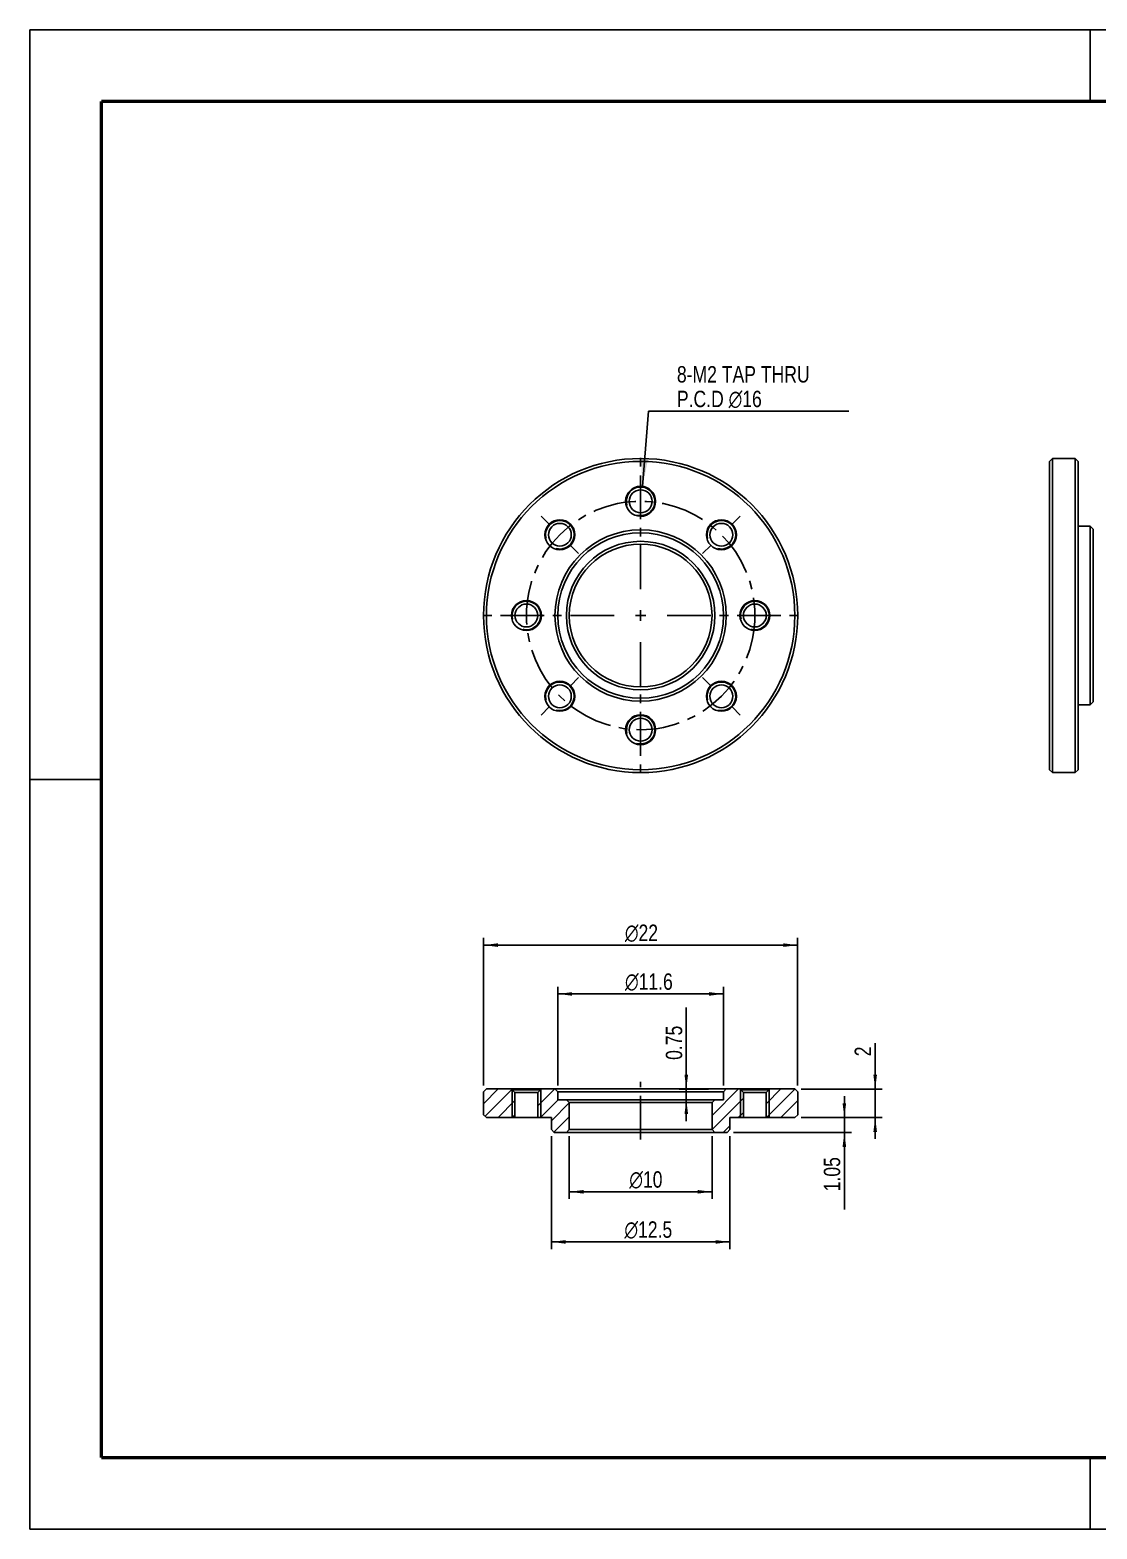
# Model space of a CAD drawing. Header units: millimetres. Extents: x 0 to 149, y 0 to 105.
# Drawn here: x 0 to 74.7, y 0 to 105 of the extents above; entities that cross this region are included whole.
import ezdxf

# ---------------------------------------------------------------- set-up
doc = ezdxf.new("R2010")
doc.units = ezdxf.units.MM
doc.header["$LTSCALE"] = 8.1675
doc.linetypes.add('CENTER', pattern=[0.6, 0.375, -0.075, 0.075, -0.075])
doc.layers.get('0').update_dxf_attribs({"linetype": 'CONTINUOUS'})
doc.layers.add('02___PRT_ALL_AXES', color=7, linetype='CONTINUOUS')
doc.layers.add('7_ALL_FEATURES', color=7, linetype='CONTINUOUS')
doc.styles.get("Standard").update_dxf_attribs({"font": 'txt', "width": 0.8})
doc.styles.add('TEXTSTYLE_1', font='gdt', dxfattribs={"width": 0.8})
doc.dimstyles.new('DIMSTYLE_1', dxfattribs={"dimtxt": 1.15, "dimasz": 1, "dimexe": 0.18, "dimexo": 0.0625, "dimgap": 0.09, "dimtad": 1, "dimdec": 3, "dimdsep": 46, "dimtxsty": 'Standard', "dimblk": '_FILLED', "dimblk1": '_FILLED', "dimblk2": '_FILLED', "dimcen": 0.09, "dimadec": 0, "dimazin": 0, "dimtp": 0.02, "dimtfac": 1, "dimtdec": 3, "dimtofl": 0, "dimtmove": 0, "dimatfit": 3, "dimldrblk": '_FILLED', "dimfxl": 0, "dimtolj": 1, "dimarcsym": 0})
doc.dimstyles.new('DIMSTYLE_2', dxfattribs={"dimtxt": 1.15, "dimasz": 1, "dimexe": 0.18, "dimexo": 0.0625, "dimgap": 0.09, "dimtad": 1, "dimdec": 3, "dimdsep": 46, "dimtxsty": 'Standard', "dimblk": '_FILLED', "dimblk1": '_FILLED', "dimblk2": '_FILLED', "dimcen": 0.09, "dimadec": 0, "dimazin": 0, "dimtp": 0.001, "dimtm": 0.001, "dimtfac": 1, "dimtdec": 3, "dimtofl": 0, "dimtmove": 0, "dimatfit": 3, "dimldrblk": '_FILLED', "dimfxl": 0, "dimtolj": 1, "dimarcsym": 0})
doc.dimstyles.get("Standard").update_dxf_attribs({"dimtxt": 1.15, "dimasz": 2, "dimexe": 0.18, "dimexo": 0.0625, "dimgap": 0.09, "dimtad": 1, "dimdec": 3, "dimdsep": 46, "dimtxsty": 'Standard', "dimblk": '_FILLED', "dimblk1": '_FILLED', "dimblk2": '_FILLED', "dimcen": 0.09, "dimadec": 0, "dimazin": 0, "dimtol": 1, "dimtp": 0.0005, "dimtm": 0.0005, "dimtfac": 1, "dimtdec": 3, "dimtofl": 0, "dimtmove": 0, "dimatfit": 3, "dimldrblk": '_FILLED', "dimfxl": 0, "dimtolj": 1, "dimarcsym": 0})

# ---------------------------------------------------------------- blocks, each defined once
blk = doc.blocks.new('_FILLED')
at = {"color": 0, "linetype": 'ByBlock'}
blk.add_solid([(0, 0), (-1, 0.125), (-1, -0.125)], dxfattribs=at)
blk = doc.blocks.new('*D1')
at = {"color": 2, "linetype": 'Continuous'}
for p, q in [((37.77, 27.52), (37.77, 23.12)), ((47.77, 27.52), (47.77, 23.12)), ((37.77, 23.62), (42.77, 23.62)), ((47.77, 23.62), (42.77, 23.62))]:
    blk.add_line(p, q, dxfattribs=at)
at = {"color": 2, "linetype": 'Continuous', "rotation": 180}
blk.add_blockref('_FILLED', (37.77, 23.62), dxfattribs=at)
at = {"color": 2, "linetype": 'Continuous'}
blk.add_blockref('_FILLED', (47.77, 23.62), dxfattribs=at)
at = {"color": 2, "linetype": 'Continuous', "insert": (43.14, 25.06), "char_height": 1.15, "width": 3.3733, "attachment_point": 2, "line_spacing_factor": 0.9, "style": 'TEXTSTYLE_1'}
blk.add_mtext('{\\Fgdt;n}\\Ftxt;10', dxfattribs=at)
blk = doc.blocks.new('*D2')
at = {"color": 2, "linetype": 'Continuous'}
for p, q in [((36.97, 31.07), (36.97, 37.98)), ((48.57, 31.07), (48.57, 37.98)), ((36.97, 37.48), (42.77, 37.48)), ((48.57, 37.48), (42.77, 37.48))]:
    blk.add_line(p, q, dxfattribs=at)
at = {"color": 2, "linetype": 'Continuous', "rotation": 180}
blk.add_blockref('_FILLED', (36.97, 37.48), dxfattribs=at)
at = {"color": 2, "linetype": 'Continuous'}
blk.add_blockref('_FILLED', (48.57, 37.48), dxfattribs=at)
at = {"color": 2, "linetype": 'Continuous', "insert": (43.35, 38.92), "char_height": 1.15, "width": 5.2133, "attachment_point": 2, "line_spacing_factor": 0.9, "style": 'TEXTSTYLE_1'}
blk.add_mtext('{\\Fgdt;n}\\Ftxt;11.6', dxfattribs=at)
blk = doc.blocks.new('*D3')
at = {"color": 2, "linetype": 'Continuous'}
for p, q in [((45.97, 30.82), (45.97, 36.54)), ((45.97, 36.54), (45.97, 30.45)), ((47.52, 30.82), (45.47, 30.82)), ((47.52, 30.07), (45.47, 30.07)), ((45.97, 28.57), (45.97, 30.45)), ((45.97, 30.07), (45.97, 28.57))]:
    blk.add_line(p, q, dxfattribs=at)
for p, rotation in [((45.97, 30.82), 270), ((45.97, 30.07), 90)]:
    blk.add_blockref('_FILLED', p, dxfattribs=dict(at, rotation=rotation))
at = {"color": 2, "linetype": 'Continuous', "insert": (44.53, 32.86), "char_height": 1.15, "width": 3.68, "attachment_point": 1, "rotation": 90, "line_spacing_factor": 0.9}
blk.add_mtext('0.75', dxfattribs=at)
blk = doc.blocks.new('*D4')
at = {"color": 2, "linetype": 'Continuous'}
for p, q in [((59.2, 30.82), (59.2, 34.03)), ((59.2, 34.03), (59.2, 29.82)), ((54.02, 30.82), (59.7, 30.82)), ((59.2, 27.32), (59.2, 29.82)), ((54.02, 28.82), (59.7, 28.82)), ((59.2, 28.82), (59.2, 27.32))]:
    blk.add_line(p, q, dxfattribs=at)
for p, rotation in [((59.2, 30.82), 270), ((59.2, 28.82), 90)]:
    blk.add_blockref('_FILLED', p, dxfattribs=dict(at, rotation=rotation))
at = {"color": 2, "linetype": 'Continuous', "insert": (57.76, 33.11), "char_height": 1.15, "width": 0.92, "attachment_point": 1, "rotation": 90, "line_spacing_factor": 0.9}
blk.add_mtext('2', dxfattribs=at)
blk = doc.blocks.new('*D5')
at = {"color": 2, "linetype": 'Continuous'}
for p, q in [((57.04, 28.82), (57.04, 30.32)), ((57.04, 30.32), (57.04, 28.3)), ((54.02, 28.82), (57.54, 28.82)), ((49.27, 27.77), (57.54, 27.77)), ((57.04, 22.37), (57.04, 28.3)), ((57.04, 27.77), (57.04, 22.37))]:
    blk.add_line(p, q, dxfattribs=at)
for p, rotation in [((57.04, 28.82), 270), ((57.04, 27.77), 90)]:
    blk.add_blockref('_FILLED', p, dxfattribs=dict(at, rotation=rotation))
at = {"color": 2, "linetype": 'Continuous', "insert": (55.6, 26.05), "char_height": 1.15, "width": 3.68, "attachment_point": 3, "rotation": 90, "line_spacing_factor": 0.9}
blk.add_mtext('1.05', dxfattribs=at)
blk = doc.blocks.new('*D6')
at = {"color": 2, "linetype": 'Continuous'}
for p, q in [((36.52, 27.52), (36.52, 19.61)), ((49.02, 27.52), (49.02, 19.61)), ((36.52, 20.11), (42.77, 20.11)), ((49.02, 20.11), (42.77, 20.11))]:
    blk.add_line(p, q, dxfattribs=at)
at = {"color": 2, "linetype": 'Continuous', "rotation": 180}
blk.add_blockref('_FILLED', (36.52, 20.11), dxfattribs=at)
at = {"color": 2, "linetype": 'Continuous'}
blk.add_blockref('_FILLED', (49.02, 20.11), dxfattribs=at)
at = {"color": 2, "linetype": 'Continuous', "insert": (43.31, 21.55), "char_height": 1.15, "width": 5.2133, "attachment_point": 2, "line_spacing_factor": 0.9, "style": 'TEXTSTYLE_1'}
blk.add_mtext('{\\Fgdt;n}\\Ftxt;12.5', dxfattribs=at)
blk = doc.blocks.new('*D7')
at = {"color": 2, "linetype": 'Continuous'}
for p, q in [((31.77, 31.07), (31.77, 41.4)), ((53.77, 31.07), (53.77, 41.4)), ((31.77, 40.9), (42.77, 40.9)), ((53.77, 40.9), (42.77, 40.9))]:
    blk.add_line(p, q, dxfattribs=at)
at = {"color": 2, "linetype": 'Continuous', "rotation": 180}
blk.add_blockref('_FILLED', (31.77, 40.9), dxfattribs=at)
at = {"color": 2, "linetype": 'Continuous'}
blk.add_blockref('_FILLED', (53.77, 40.9), dxfattribs=at)
at = {"color": 2, "linetype": 'Continuous', "insert": (42.83, 42.34), "char_height": 1.15, "width": 3.3733, "attachment_point": 2, "line_spacing_factor": 0.9, "style": 'TEXTSTYLE_1'}
blk.add_mtext('{\\Fgdt;n}\\Ftxt;22', dxfattribs=at)

msp = doc.modelspace()

# ---------------------------------------------------------------- hatches: boundary and pattern name
at = {"linetype": 'Continuous'}
h = msp.add_hatch(dxfattribs=at)
h.set_pattern_fill('A', color=2, scale=0.7, angle=45, style=0, pattern_type=0)
h.set_pattern_definition([(45, (0, 0), (-0.494975, 0.494975), [])])
edge = h.paths.add_edge_path()
edge.add_line((48.8215, 27.7729), (47.9715, 27.7729))
edge.add_line((47.7715, 27.9729), (47.9715, 27.7729))
edge.add_line((47.7715, 29.8729), (47.7715, 27.9729))
edge.add_line((47.9715, 30.0729), (47.7715, 29.8729))
edge.add_line((48.5715, 30.0729), (47.9715, 30.0729))
edge.add_line((48.5715, 30.6229), (48.5715, 30.0729))
edge.add_line((48.7715, 30.8229), (48.5715, 30.6229))
edge.add_line((49.7215, 30.8229), (48.7715, 30.8229))
edge.add_line((49.9715, 30.5729), (49.7215, 30.8229))
edge.add_line((49.9715, 28.8229), (49.9715, 30.5729))
edge.add_line((49.9715, 28.8229), (49.0215, 28.8229))
edge.add_line((49.0215, 28.8229), (49.0215, 27.9729))
edge.add_line((49.0215, 27.9729), (48.8215, 27.7729))
edge = h.paths.add_edge_path()
edge.add_line((37.5715, 27.7729), (36.7215, 27.7729))
edge.add_line((36.5215, 27.9729), (36.7215, 27.7729))
edge.add_line((36.5215, 28.8229), (36.5215, 27.9729))
edge.add_line((36.5215, 28.8229), (35.5715, 28.8229))
edge.add_line((35.5715, 28.8229), (35.5715, 30.5729))
edge.add_line((35.5715, 30.5729), (35.8215, 30.8229))
edge.add_line((36.7715, 30.8229), (35.8215, 30.8229))
edge.add_line((36.7715, 30.8229), (36.9715, 30.6229))
edge.add_line((36.9715, 30.6229), (36.9715, 30.0729))
edge.add_line((37.5715, 30.0729), (36.9715, 30.0729))
edge.add_line((37.5715, 30.0729), (37.7715, 29.8729))
edge.add_line((37.7715, 29.8729), (37.7715, 27.9729))
edge.add_line((37.7715, 27.9729), (37.5715, 27.7729))
edge = h.paths.add_edge_path()
edge.add_line((53.5715, 28.8229), (51.5715, 28.8229))
edge.add_line((51.5715, 28.8229), (51.5715, 30.5729))
edge.add_line((51.5715, 30.5729), (51.8215, 30.8229))
edge.add_line((53.5715, 30.8229), (51.8215, 30.8229))
edge.add_line((53.5715, 30.8229), (53.7715, 30.6229))
edge.add_line((53.7715, 30.6229), (53.7715, 29.0229))
edge.add_line((53.7715, 29.0229), (53.5715, 28.8229))
edge = h.paths.add_edge_path()
edge.add_line((33.9715, 28.8229), (31.9715, 28.8229))
edge.add_line((31.7715, 29.0229), (31.9715, 28.8229))
edge.add_line((31.7715, 30.6229), (31.7715, 29.0229))
edge.add_line((31.9715, 30.8229), (31.7715, 30.6229))
edge.add_line((33.7215, 30.8229), (31.9715, 30.8229))
edge.add_line((33.9715, 30.5729), (33.7215, 30.8229))
edge.add_line((33.9715, 28.8229), (33.9715, 30.5729))

# ---------------------------------------------------------------- linework, layer by layer
at = {"color": 7, "linetype": 'Continuous'}
for p, q in [((0, 0), (0, 105)), ((0, 105), (148.5, 105)), ((74.25, 100), (74.25, 105)), ((5, 52.5), (0, 52.5)), ((31.9715, 30.8229), (31.7715, 30.6229)), ((31.9715, 30.8229), (31.7715, 30.6229)), ((31.7715, 30.6229), (31.7715, 29.0229)), ((31.7715, 30.6229), (31.7715, 29.0229)), ((33.7215, 30.8229), (31.9715, 30.8229)), ((53.5715, 30.8229), (31.9715, 30.8229)), ((33.9715, 30.5729), (33.7215, 30.8229)), ((33.9715, 30.5729), (33.7215, 30.8229)), ((35.7715, 30.7729), (33.7715, 30.7729)), ((33.9715, 28.8229), (33.9715, 30.5729)), ((33.9715, 28.8229), (33.9715, 30.5729)), ((35.5715, 30.5729), (33.9715, 30.5729)), ((35.5715, 30.5729), (35.8215, 30.8229)), ((35.5715, 30.5729), (35.8215, 30.8229)), ((35.5715, 28.8229), (35.5715, 30.5729)), ((35.5715, 28.8229), (35.5715, 30.5729)), ((36.7715, 30.8229), (35.8215, 30.8229)), ((36.7715, 30.8229), (36.9715, 30.6229)), ((36.7715, 30.8229), (36.9715, 30.6229)), ((36.9715, 30.6229), (36.9715, 30.0729)), ((36.9715, 30.6229), (36.9715, 30.0729)), ((48.5715, 30.6229), (36.9715, 30.6229)), ((48.7715, 30.8229), (48.5715, 30.6229)), ((48.7715, 30.8229), (48.5715, 30.6229)), ((48.5715, 30.6229), (48.5715, 30.0729)), ((48.5715, 30.6229), (48.5715, 30.0729)), ((49.7215, 30.8229), (48.7715, 30.8229)), ((49.9715, 30.5729), (49.7215, 30.8229)), ((49.9715, 30.5729), (49.7215, 30.8229)), ((51.7715, 30.7729), (49.7715, 30.7729)), ((49.9715, 28.8229), (49.9715, 30.5729)), ((51.5715, 30.5729), (49.9715, 30.5729)), ((49.9715, 28.8229), (49.9715, 30.5729)), ((51.5715, 30.5729), (51.8215, 30.8229)), ((51.5715, 30.5729), (51.8215, 30.8229)), ((51.5715, 28.8229), (51.5715, 30.5729)), ((51.5715, 28.8229), (51.5715, 30.5729)), ((53.5715, 30.8229), (51.8215, 30.8229)), ((53.5715, 30.8229), (53.7715, 30.6229)), ((53.5715, 30.8229), (53.7715, 30.6229)), ((53.7715, 30.6229), (53.7715, 29.0229)), ((53.7715, 30.6229), (53.7715, 29.0229)), ((37.5715, 30.0729), (36.9715, 30.0729)), ((48.5715, 30.0729), (36.9715, 30.0729)), ((37.5715, 30.0729), (37.7715, 29.8729)), ((37.5715, 30.0729), (37.7715, 29.8729)), ((37.7715, 29.8729), (37.7715, 27.9729)), ((37.7715, 29.8729), (37.7715, 27.9729)), ((47.7715, 29.8729), (37.7715, 29.8729)), ((47.9715, 30.0729), (47.7715, 29.8729)), ((47.9715, 30.0729), (47.7715, 29.8729)), ((47.7715, 29.8729), (47.7715, 27.9729)), ((47.7715, 29.8729), (47.7715, 27.9729)), ((48.5715, 30.0729), (47.9715, 30.0729)), ((31.7715, 29.0229), (31.9715, 28.8229)), ((31.7715, 29.0229), (31.9715, 28.8229)), ((33.9715, 28.8229), (31.9715, 28.8229)), ((36.5215, 28.8229), (31.9715, 28.8229)), ((36.5215, 28.8229), (35.5715, 28.8229)), ((36.5215, 28.8229), (36.5215, 27.9729)), ((36.5215, 28.8229), (36.5215, 27.9729)), ((49.9715, 28.8229), (49.0215, 28.8229)), ((49.0215, 28.8229), (49.0215, 27.9729)), ((53.5715, 28.8229), (49.0215, 28.8229)), ((49.0215, 28.8229), (49.0215, 27.9729)), ((53.5715, 28.8229), (51.5715, 28.8229)), ((53.7715, 29.0229), (53.5715, 28.8229)), ((53.7715, 29.0229), (53.5715, 28.8229)), ((36.5215, 27.9729), (36.7215, 27.7729)), ((36.5215, 27.9729), (36.7215, 27.7729)), ((37.5715, 27.7729), (36.7215, 27.7729)), ((48.8215, 27.7729), (36.7215, 27.7729)), ((37.7715, 27.9729), (37.5715, 27.7729)), ((37.7715, 27.9729), (37.5715, 27.7729)), ((47.7715, 27.9729), (37.7715, 27.9729)), ((47.7715, 27.9729), (47.9715, 27.7729)), ((47.7715, 27.9729), (47.9715, 27.7729)), ((48.8215, 27.7729), (47.9715, 27.7729)), ((49.0215, 27.9729), (48.8215, 27.7729)), ((49.0215, 27.9729), (48.8215, 27.7729)), ((74.25, 5), (74.25, 0)), ((0, 0), (148.5, 0))]:
    msp.add_line(p, q, dxfattribs=at)
at = {"color": 2, "linetype": 'Continuous'}
for p, q in [((33.7715, 28.8229), (33.7715, 30.7729)), ((35.7715, 28.8229), (35.7715, 30.7729)), ((49.7715, 28.8229), (49.7715, 30.7729)), ((51.7715, 28.8229), (51.7715, 30.7729))]:
    msp.add_line(p, q, dxfattribs=at)
at = {"color": 7, "linetype": 'Continuous', "const_width": 0.25}
for points in [[(5, 100), (5, 5)], [(143.5, 100), (5, 100)], [(5, 5), (143.5, 5)]]:
    msp.add_lwpolyline(points, dxfattribs=at)
at = {"color": 2, "linetype": 'Continuous'}
for centre in [(42.7715, 71.9858), (37.1146, 69.6426), (48.4283, 69.6426), (34.7715, 63.9858), (50.7715, 63.9858), (37.1146, 58.3289), (48.4283, 58.3289), (42.7715, 55.9858)]:
    msp.add_arc(centre, 1, 255, 195, dxfattribs=at)
at = {"layer": '02___PRT_ALL_AXES', "color": 7, "linetype": 'CENTER'}
for p, q in [((42.7715, 65.842), (42.7715, 75.2358)), ((35.8021, 70.9552), (36.3722, 70.3851)), ((49.7409, 70.9552), (49.1708, 70.3851)), ((38.4272, 68.3301), (37.8571, 68.9002)), ((47.1158, 68.3301), (47.6859, 68.9002)), ((40.9152, 63.9858), (31.5215, 63.9858)), ((44.6277, 63.9858), (54.0215, 63.9858)), ((42.7715, 62.1295), (42.7715, 52.7358)), ((38.4272, 59.6415), (37.8571, 59.0714)), ((47.1158, 59.6415), (47.6859, 59.0714)), ((35.8021, 57.0164), (36.3722, 57.5865)), ((49.7409, 57.0164), (49.1708, 57.5865)), ((42.7715, 27.2729), (42.7715, 31.3229))]:
    msp.add_line(p, q, dxfattribs=at)
at = {"layer": '02___PRT_ALL_AXES', "color": 7, "linetype": 'Continuous'}
for p, q in [((71.6079, 74.9858), (73.2079, 74.9858)), ((73.4079, 70.2358), (74.2579, 70.2358)), ((42.7715, 64.357), (42.7715, 63.6145)), ((43.1427, 63.9858), (42.4002, 63.9858)), ((73.4079, 57.7358), (74.2579, 57.7358)), ((71.6079, 52.9858), (73.2079, 52.9858))]:
    msp.add_line(p, q, dxfattribs=at)
for centre in [(42.7715, 71.9858), (37.1146, 69.6426), (48.4283, 69.6426), (34.7715, 63.9858), (50.7715, 63.9858), (37.1146, 58.3289), (48.4283, 58.3289), (42.7715, 55.9858)]:
    msp.add_circle(centre, 0.8, dxfattribs=at)
at = {"layer": '02___PRT_ALL_AXES', "color": 7, "linetype": 'CENTER'}
msp.add_circle((42.7715, 63.9858), 8, dxfattribs=at)
at = {"layer": '02___PRT_ALL_AXES', "color": 7, "linetype": 'Continuous'}
for centre in [(42.7715, 71.9858), (37.1146, 69.6426), (48.4283, 69.6426), (34.7715, 63.9858), (50.7715, 63.9858), (37.1146, 58.3289), (48.4283, 58.3289), (42.7715, 55.9858)]:
    msp.add_arc(centre, 1.05, 0, 359.66426, dxfattribs=at)
at = {"layer": '7_ALL_FEATURES', "color": 7, "linetype": 'Continuous'}
for p, q in [((71.4079, 74.7858), (71.6079, 74.9858)), ((71.4079, 53.1858), (71.4079, 74.7858)), ((71.6079, 52.9858), (71.6079, 74.9858)), ((73.2079, 52.9858), (73.2079, 74.9858)), ((73.2079, 74.9858), (73.4079, 74.7858)), ((73.4079, 53.1858), (73.4079, 74.7858)), ((74.2579, 57.7358), (74.2579, 70.2358)), ((74.2579, 70.2358), (74.4579, 70.0358)), ((74.4579, 57.9359), (74.4579, 70.0357)), ((74.2579, 57.7358), (74.4579, 57.9358)), ((71.4079, 53.1858), (71.6079, 52.9858)), ((73.2079, 52.9858), (73.4079, 53.1858))]:
    msp.add_line(p, q, dxfattribs=at)
for radius in [11, 10.8, 6, 5.8, 5.2, 5]:
    msp.add_circle((42.7715, 63.9858), radius, dxfattribs=at)

# ---------------------------------------------------------------- texts
at = {"color": 2, "linetype": 'Continuous', "insert": (45.3125, 81.4564), "char_height": 1.15, "width": 11.96, "attachment_point": 1, "line_spacing_factor": 0.9}
msp.add_mtext('8-M2 TAP THRU\\PP.C.D \\Fgdt;{\\Fgdt;n}\\Ftxt;16', dxfattribs=at)

# ---------------------------------------------------------------- dimensions: what is measured, and where the dimension line sits
at = {"color": 2, "linetype": 'Continuous'}
for base, p1, p2, dimstyle, picture, middle in [((53.7715, 40.9034), (31.7715, 31.0729), (53.7715, 31.0729), 'DIMSTYLE_2', '*D7', (41.9881, 41.7659)), ((48.5715, 37.481), (36.9715, 31.0729), (48.5715, 31.0729), 'DIMSTYLE_2', '*D2', (42.0442, 38.3435)), ((49.0215, 20.1115), (36.5215, 27.5229), (49.0215, 27.5229), 'DIMSTYLE_2', '*D6', (42.0103, 20.974)), ((47.7715, 23.6179), (37.7715, 27.5229), (47.7715, 27.5229), 'DIMSTYLE_1', '*D1', (42.2977, 24.4804))]:
    dim = msp.add_linear_dim(base=base, p1=p1, p2=p2, text='%%c<>', dimstyle=dimstyle, dxfattribs=at)
    dim.commit()
    dim.dimension.update_dxf_attribs({"geometry": picture, "text_midpoint": middle, "dimtype": 160})
for base, p1, p2, angle, picture, middle in [((45.9711, 30.8229), (47.5215, 30.0729), (47.5215, 30.8229), 90, '*D3', (45.1086, 34.7033)), ((59.1995, 30.8229), (54.0215, 28.8229), (54.0215, 30.8229), 90, '*D4', (58.337, 33.5735)), ((57.0364, 27.7729), (54.0215, 28.8229), (49.2715, 27.7729), 270, '*D5', (57.8228, 20.9224))]:
    dim = msp.add_linear_dim(base=base, p1=p1, p2=p2, angle=angle, dimstyle='DIMSTYLE_2', dxfattribs=at)
    dim.commit()
    dim.dimension.update_dxf_attribs({"geometry": picture, "text_midpoint": middle, "dimtype": 160})

# ---------------------------------------------------------------- leaders
at = {"color": 2, "linetype": 'Continuous', "annotation_type": 0, "has_hookline": 1, "hookline_direction": 0, "text_width": 11.96}
msp.add_leader([(42.8981, 73.0281), (43.3125, 78.2939), (45.3125, 78.2939)], dimstyle='Standard', override={"dimtad": 1}, dxfattribs=at)

doc.saveas('drawing.dxf')
